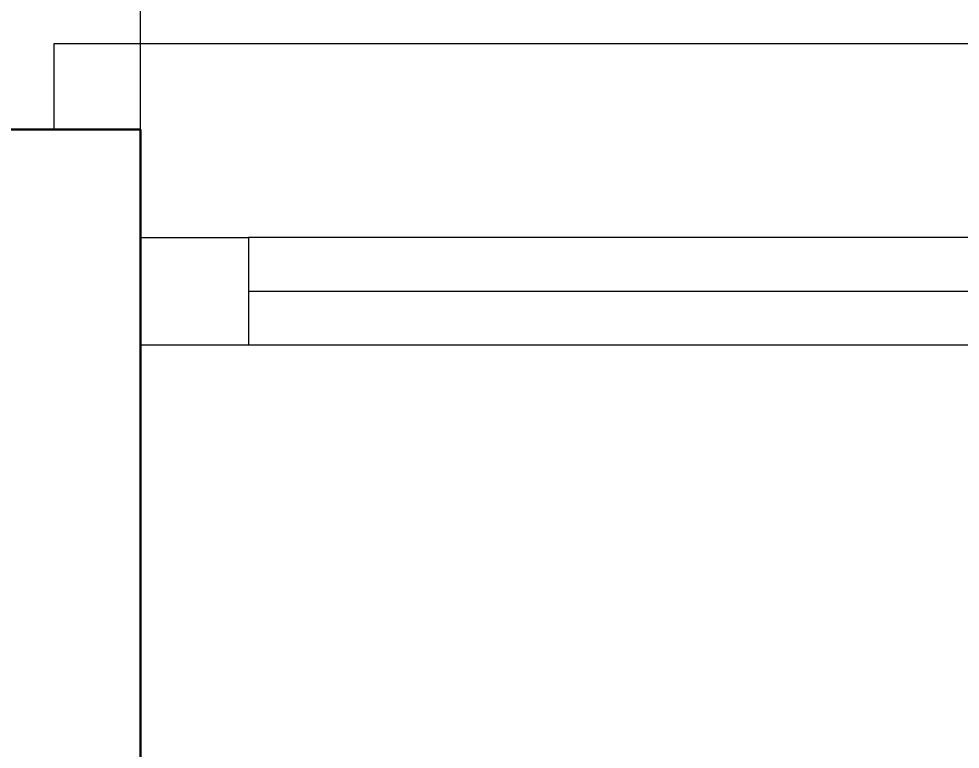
# Model space of a CAD drawing. Header units: metres. Extents: x 14591 to 15202, y 5442 to 5571.
# Drawn here: x 14881.4 to 14882.272, y 5554.416 to 5555.093 of the extents above; entities that cross this region are included whole.
import ezdxf

# ---------------------------------------------------------------- set-up
doc = ezdxf.new("R2010")
doc.units = ezdxf.units.M
doc.header["$MEASUREMENT"] = 0
doc.layers.get('Defpoints').update_dxf_attribs({"lineweight": 0})
doc.layers.add('Стены', color=7, linetype='Continuous', lineweight=13)
doc.styles.add('Style-Arial', font='arial.ttf')
doc.styles.add('Style-txt', font='txt.shx')
doc.dimstyles.new('100', dxfattribs={"dimtxt": 0.25, "dimasz": 0.1875, "dimexe": 0.125, "dimexo": 0.125, "dimgap": 0.0625, "dimtad": 1, "dimdec": 0, "dimlfac": 1000, "dimzin": 11, "dimdsep": 46, "dimtxsty": 'Style-txt', "dimblk": 'OBLIQUE', "dimcen": 0.09, "dimadec": 0, "dimazin": 3, "dimtfac": 1, "dimtdec": 0, "dimtmove": 0, "dimatfit": 3, "dimldrblk": 'TerminatorOpen', "dimfxl": 1, "dimfrac": 2, "dimtzin": 11, "dimlwd": 0, "dimlwe": 0, "dimarcsym": 0})

# ---------------------------------------------------------------- blocks, each defined once
blk = doc.blocks.new('*U50')
at = {"layer": 'Стены', "color": 7, "linetype": 'Continuous', "lineweight": 0}
for p, q in [((-1.03002, 0.33495), (1.02998, 0.33495)), ((-1.03002, 0.25495), (-1.03002, 0.33495)), ((0.84998, 0.15495), (-0.85002, 0.15495)), ((0.84998, 0.10495), (-0.85002, 0.10495)), ((0.84998, 0.05495), (-0.85002, 0.05495))]:
    blk.add_line(p, q, dxfattribs=at)
at = {"layer": 'Стены', "color": 7, "linetype": 'Continuous', "lineweight": 30}
blk.add_line((-0.95002, -0.25505), (-0.95002, 0.25495), dxfattribs=at)
at = {"layer": 'Стены', "color": 7, "linetype": 'Continuous', "lineweight": 13, "flags": 128}
blk.add_lwpolyline([(-0.95002, 0.15495), (-0.85002, 0.15495), (-0.85002, 0.05495), (-0.95002, 0.05495), (-0.95002, 0.15495)], close=True, dxfattribs=at)
blk = doc.blocks.new('_Oblique')
at = {"color": 0, "linetype": 'ByBlock', "lineweight": -2}
blk.add_line((0.5, 0.5), (-0.5, -0.5), dxfattribs=at)
blk = doc.blocks.new('*D114')
at = {"color": 7, "linetype": 'Continuous', "lineweight": 0, "transparency": 16777216}
for p, q in [((14881.51276, 5554.58), (14881.51276, 5555.77961)), ((14883.83276, 5554.58), (14883.83276, 5555.77961))]:
    blk.add_line(p, q, dxfattribs=at)
at = {"color": 0, "linetype": 'Continuous', "lineweight": 0, "transparency": 16777216}
blk.add_line((14883.83276, 5555.67961), (14881.51276, 5555.67961), dxfattribs=at)
at = {"layer": 'Defpoints', "color": 0, "linetype": 'Continuous', "lineweight": 40, "transparency": 16777216}
for p in [(14881.51276, 5555.67961), (14881.51276, 5554.48), (14883.83276, 5554.48)]:
    blk.add_point(p, dxfattribs=at)
at = {"color": 0, "linetype": 'Continuous', "lineweight": 0, "transparency": 16777216, "xscale": 0.1, "yscale": 0.1, "zscale": 0.1, "rotation": 180}
blk.add_blockref('_Oblique', (14881.51276, 5555.67961), dxfattribs=at)
at = {"color": 0, "linetype": 'Continuous', "lineweight": 0, "transparency": 16777216, "xscale": 0.1, "yscale": 0.1, "zscale": 0.1}
blk.add_blockref('_Oblique', (14883.83276, 5555.67961), dxfattribs=at)
at = {"color": 0, "linetype": 'Continuous', "lineweight": 0, "transparency": 16777216, "insert": (14882.67276, 5555.8818), "char_height": 0.2, "attachment_point": 5, "style": 'Style-Arial'}
blk.add_mtext('2320', dxfattribs=at)
blk = doc.blocks.new('TerminatorOpen')
at = {"color": 0, "linetype": 'ByBlock', "lineweight": -2}
for q in [(-1, 0.5), (-1, 0), (-1, -0.5)]:
    blk.add_line((0, 0), q, dxfattribs=at)

msp = doc.modelspace()

# ---------------------------------------------------------------- linework, layer by layer
at = {"layer": 'Стены', "color": 7, "linetype": 'Continuous', "lineweight": 30}
for p, q in [((14880.51275864, 5554.9899997), (14881.51275864, 5554.9899997)), ((14881.51275864, 5554.4799997), (14881.51275864, 5550.6199997))]:
    msp.add_line(p, q, dxfattribs=at)

# ---------------------------------------------------------------- block references
msp.add_blockref('*U50', (14882.46277806, 5554.73504916), dxfattribs=at)

# ---------------------------------------------------------------- dimensions: what is measured, and where the dimension line sits
at = {"color": 7, "linetype": 'Continuous', "lineweight": 0}
dim = msp.add_linear_dim(base=(14881.51275864, 5555.67961385), p1=(14883.83275864, 5554.4799997), p2=(14881.51275864, 5554.4799997), angle=180, dimstyle='100', override={"dimtxt": 0.2, "dimasz": 0.1, "dimexe": 0.1, "dimexo": 0.1, "dimgap": 0.1, "dimdec": 4, "dimtxsty": 'Style-Arial', "dimclre": 7, "dimtdec": 4, "dimtofl": 0, "dimfrac": 0}, dxfattribs=at)
dim.commit()
dim.dimension.update_dxf_attribs({"geometry": '*D114', "text_midpoint": (14882.67275864, 5555.88179666)})

doc.saveas('drawing.dxf')
